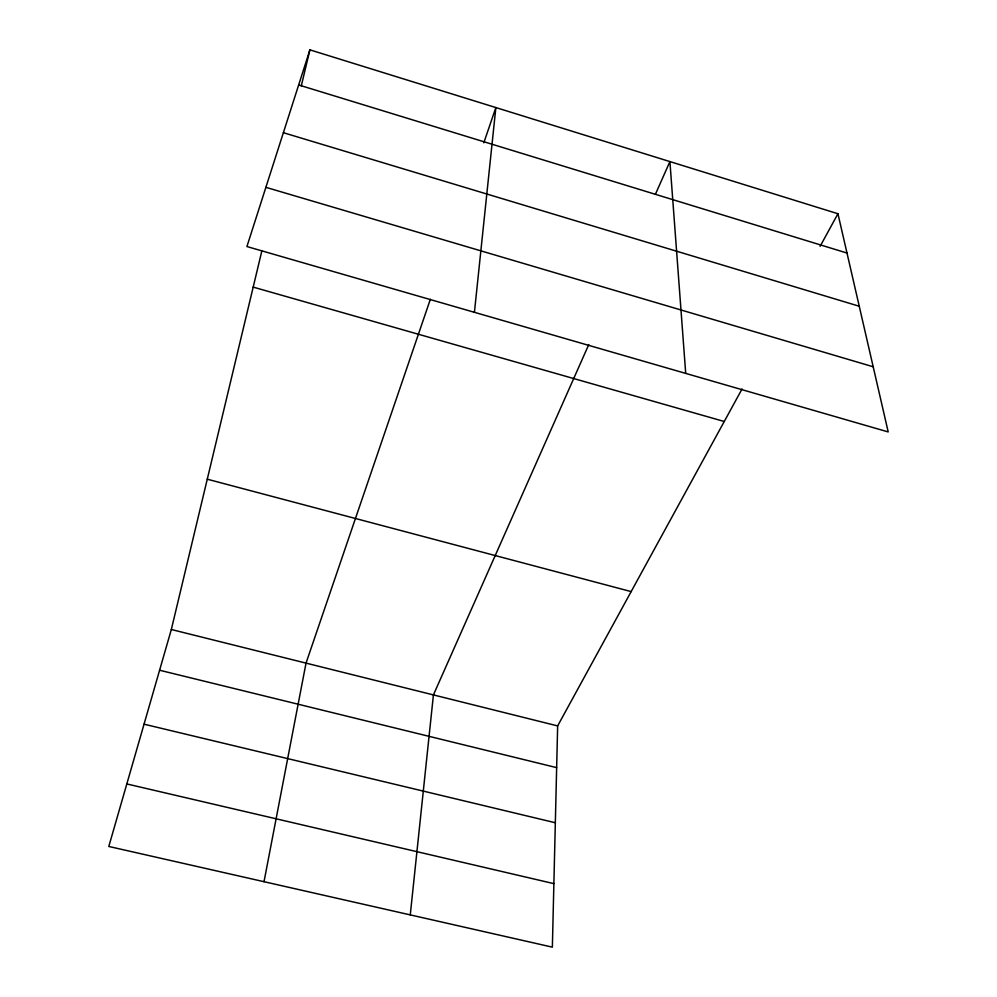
<?xml version="1.0" encoding="UTF-8"?>
<svg xmlns="http://www.w3.org/2000/svg" width="997" height="997" viewBox="0 0 997 997"><rect width="100%" height="100%" fill="white"/><g stroke="black" fill="none" stroke-linecap="round" stroke-linejoin="round"><path stroke-width="1.5" d="M742.067 388.942L557.647 725.916L552.363 947.15L108.798 846.465L171.334 629.506L261.812 251.057M474.422 312.323L495.858 107.564L483.819 142.783M410.266 914.897L433.421 694.909L588.766 344.588M264.018 881.697L306.029 663.117L430.355 299.287M301.293 85.879L309.905 49.85L837.941 213.744L888.202 431.938L246.92 246.546L309.905 49.85M655.415 194.265L669.909 161.589L685.712 373.401M820.095 246.359L837.941 213.744M126.818 783.941L553.871 883.641M144.042 724.183L555.329 822.749M159.595 670.233L556.65 767.64M171.334 629.506L557.647 725.916M207.264 479.196L631.151 591.595M253.188 287.111L724.246 421.494M265.887 187.324L873.198 366.771M283.372 132.701L859.252 306.253M298.664 84.957L847.001 253.051"/></g></svg>
